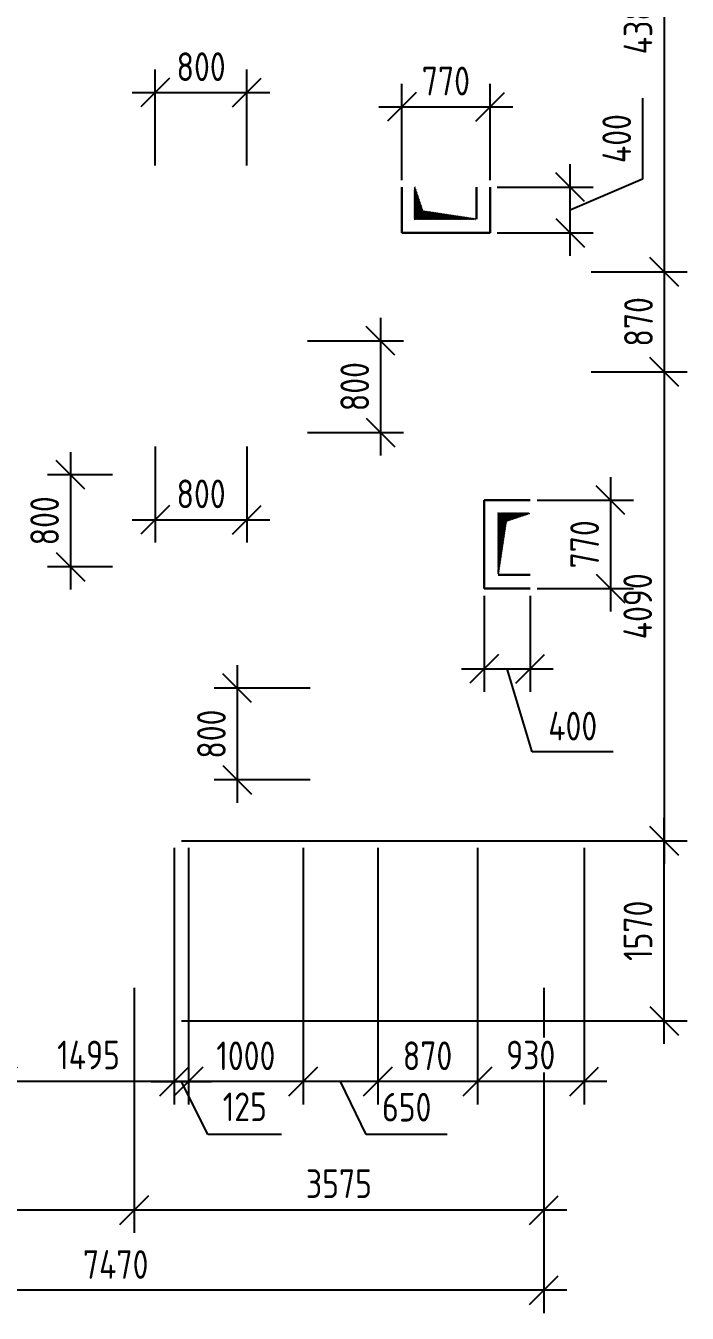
# Model space of a CAD drawing. Header units: millimetres. Extents: x -3104 to 9420, y -2900 to 15651.
# Drawn here: x 2950 to 8720, y -2900 to 8327 of the extents above; entities that cross this region are included whole.
import ezdxf

# ---------------------------------------------------------------- set-up
doc = ezdxf.new("R2010")
doc.units = ezdxf.units.MM
doc.header["$PDMODE"] = 35
doc.layers.add('СПДС_ОБЪЕКТЫ', color=62, linetype='Continuous', lineweight=25)
doc.layers.add('СПДС_РАЗМЕРЫ', color=152, linetype='Continuous', lineweight=25)
doc.styles.add('ГОСТ 2.304', font='CS_Gost2304.shx')
doc.dimstyles.new('СПДС', dxfattribs={"dimscale": 100, "dimtxt": 2.5, "dimasz": 2.5, "dimexe": 2, "dimexo": 0.625, "dimgap": 1, "dimtad": 1, "dimdec": 0, "dimtxsty": 'ГОСТ 2.304', "dimblk": 'OBLIQUE', "dimblk1": 'OBLIQUE', "dimblk2": 'OBLIQUE', "dimcen": 2.5, "dimdle": 2, "dimadec": 0, "dimazin": 2, "dimtfac": 0.75, "dimtdec": 4, "dimtmove": 1, "dimatfit": 3, "dimfxl": 1, "dimtfill": 1, "dimtolj": 1, "dimarcsym": 1})

# ---------------------------------------------------------------- blocks, each defined once
blk = doc.blocks.new('_Oblique')
at = {"color": 0, "linetype": 'ByBlock', "lineweight": -2}
blk.add_line((-0.5, -0.5), (0.5, 0.5), dxfattribs=at)
blk = doc.blocks.new('*D27')
at = {"layer": 'Defpoints', "color": 0, "ltscale": 100}
for p in [(0, 0), (7470, 0), (0, -2700)]:
    blk.add_point(p, dxfattribs=at)
at = {"layer": 'СПДС_РАЗМЕРЫ', "color": 0, "lineweight": -2, "ltscale": 100}
for p, q in [((0, -62), (0, -2900)), ((7470, -62), (7470, -2900)), ((7670, -2700), (-200, -2700))]:
    blk.add_line(p, q, dxfattribs=at)
at = {"layer": 'СПДС_РАЗМЕРЫ', "color": 0, "lineweight": -2, "ltscale": 100, "xscale": 250, "yscale": 250, "zscale": 250, "rotation": 180}
blk.add_blockref('_Oblique', (0, -2700), dxfattribs=at)
at = {"layer": 'СПДС_РАЗМЕРЫ', "color": 0, "lineweight": -2, "ltscale": 100, "xscale": 250, "yscale": 250, "zscale": 250}
blk.add_blockref('_Oblique', (7470, -2700), dxfattribs=at)
at = {"layer": 'СПДС_РАЗМЕРЫ', "color": 0, "lineweight": 25, "ltscale": 100, "insert": (3735, -2475), "char_height": 250, "attachment_point": 5, "style": 'ГОСТ 2.304', "bg_fill": 3, "box_fill_scale": 1.1, "bg_fill_color": 256, "bg_fill_true_color": 13158600, "bg_fill_transparency": 0}
blk.add_mtext('\\A1;7470', dxfattribs=at)
blk = doc.blocks.new('*D28')
at = {"layer": 'Defpoints', "color": 0, "ltscale": 100}
for p in [(0, 0), (3895, 0), (0, -2000)]:
    blk.add_point(p, dxfattribs=at)
at = {"layer": 'СПДС_РАЗМЕРЫ', "color": 0, "lineweight": -2, "ltscale": 100}
for p, q in [((0, -62), (0, -2200)), ((3895, -62), (3895, -2200)), ((4095, -2000), (-200, -2000))]:
    blk.add_line(p, q, dxfattribs=at)
at = {"layer": 'СПДС_РАЗМЕРЫ', "color": 0, "lineweight": -2, "ltscale": 100, "xscale": 250, "yscale": 250, "zscale": 250, "rotation": 180}
blk.add_blockref('_Oblique', (0, -2000), dxfattribs=at)
at = {"layer": 'СПДС_РАЗМЕРЫ', "color": 0, "lineweight": -2, "ltscale": 100, "xscale": 250, "yscale": 250, "zscale": 250}
blk.add_blockref('_Oblique', (3895, -2000), dxfattribs=at)
at = {"layer": 'СПДС_РАЗМЕРЫ', "color": 0, "lineweight": 25, "ltscale": 100, "insert": (1948, -1768), "char_height": 250, "attachment_point": 5, "style": 'ГОСТ 2.304', "bg_fill": 3, "box_fill_scale": 1.1, "bg_fill_color": 256, "bg_fill_true_color": 13158600, "bg_fill_transparency": 0}
blk.add_mtext('\\A1;3895', dxfattribs=at)
blk = doc.blocks.new('*D29')
at = {"layer": 'Defpoints', "color": 0, "ltscale": 100}
for p in [(3895, 0), (7470, 0), (3895, -2000)]:
    blk.add_point(p, dxfattribs=at)
at = {"layer": 'СПДС_РАЗМЕРЫ', "color": 0, "lineweight": -2, "ltscale": 100}
for p, q in [((3895, -62), (3895, -2200)), ((7470, -62), (7470, -2200)), ((7670, -2000), (3695, -2000))]:
    blk.add_line(p, q, dxfattribs=at)
at = {"layer": 'СПДС_РАЗМЕРЫ', "color": 0, "lineweight": -2, "ltscale": 100, "xscale": 250, "yscale": 250, "zscale": 250, "rotation": 180}
blk.add_blockref('_Oblique', (3895, -2000), dxfattribs=at)
at = {"layer": 'СПДС_РАЗМЕРЫ', "color": 0, "lineweight": -2, "ltscale": 100, "xscale": 250, "yscale": 250, "zscale": 250}
blk.add_blockref('_Oblique', (7470, -2000), dxfattribs=at)
at = {"layer": 'СПДС_РАЗМЕРЫ', "color": 0, "lineweight": 25, "ltscale": 100, "insert": (5682, -1770), "char_height": 250, "attachment_point": 5, "style": 'ГОСТ 2.304', "bg_fill": 3, "box_fill_scale": 1.1, "bg_fill_color": 256, "bg_fill_true_color": 13158600, "bg_fill_transparency": 0}
blk.add_mtext('\\A1;3575', dxfattribs=at)
blk = doc.blocks.new('*D82')
at = {"layer": 'Defpoints', "color": 0, "ltscale": 100}
for p in [(7820, 10560), (7820, 6180), (8520, 6180)]:
    blk.add_point(p, dxfattribs=at)
at = {"layer": 'СПДС_РАЗМЕРЫ', "color": 0, "lineweight": -2, "ltscale": 100}
for p, q in [((8520, 10760), (8520, 5980)), ((7882, 10560), (8720, 10560)), ((7882, 6180), (8720, 6180))]:
    blk.add_line(p, q, dxfattribs=at)
at = {"layer": 'СПДС_РАЗМЕРЫ', "color": 0, "lineweight": -2, "ltscale": 100, "xscale": 250, "yscale": 250, "zscale": 250}
for p, rotation in [((8520, 10560), 90), ((8520, 6180), 270)]:
    blk.add_blockref('_Oblique', p, dxfattribs=dict(at, rotation=rotation))
at = {"layer": 'СПДС_РАЗМЕРЫ', "color": 0, "ltscale": 100, "insert": (8290, 8370), "char_height": 250, "attachment_point": 5, "rotation": 90, "style": 'ГОСТ 2.304', "bg_fill": 3, "box_fill_scale": 1.1, "bg_fill_color": 256, "bg_fill_true_color": 13158600, "bg_fill_transparency": 0}
blk.add_mtext('\\A1;4380', dxfattribs=at)
blk = doc.blocks.new('*D85')
at = {"layer": 'Defpoints', "color": 0, "ltscale": 100}
for p in [(7820, 6180), (7820, 5310), (8520, 5310)]:
    blk.add_point(p, dxfattribs=at)
at = {"layer": 'СПДС_РАЗМЕРЫ', "color": 0, "lineweight": -2, "ltscale": 100}
for p, q in [((8520, 6380), (8520, 5110)), ((7882, 6180), (8720, 6180)), ((7882, 5310), (8720, 5310))]:
    blk.add_line(p, q, dxfattribs=at)
at = {"layer": 'СПДС_РАЗМЕРЫ', "color": 0, "lineweight": -2, "ltscale": 100, "xscale": 250, "yscale": 250, "zscale": 250}
for p, rotation in [((8520, 6180), 90), ((8520, 5310), 270)]:
    blk.add_blockref('_Oblique', p, dxfattribs=dict(at, rotation=rotation))
at = {"layer": 'СПДС_РАЗМЕРЫ', "color": 0, "ltscale": 100, "insert": (8295, 5745), "char_height": 250, "attachment_point": 5, "rotation": 90, "style": 'ГОСТ 2.304', "bg_fill": 3, "box_fill_scale": 1.1, "bg_fill_color": 256, "bg_fill_true_color": 13158600, "bg_fill_transparency": 0}
blk.add_mtext('\\A1;870', dxfattribs=at)
blk = doc.blocks.new('*D88')
at = {"layer": 'Defpoints', "color": 0, "ltscale": 100}
for p in [(7820, 5310), (7820, 1220), (8520, 1220)]:
    blk.add_point(p, dxfattribs=at)
at = {"layer": 'СПДС_РАЗМЕРЫ', "color": 0, "lineweight": -2, "ltscale": 100}
for p, q in [((8520, 5510), (8520, 1020)), ((7882, 5310), (8720, 5310)), ((7882, 1220), (8720, 1220))]:
    blk.add_line(p, q, dxfattribs=at)
at = {"layer": 'СПДС_РАЗМЕРЫ', "color": 0, "lineweight": -2, "ltscale": 100, "xscale": 250, "yscale": 250, "zscale": 250}
for p, rotation in [((8520, 5310), 90), ((8520, 1220), 270)]:
    blk.add_blockref('_Oblique', p, dxfattribs=dict(at, rotation=rotation))
at = {"layer": 'СПДС_РАЗМЕРЫ', "color": 0, "ltscale": 100, "insert": (8288, 3265), "char_height": 250, "attachment_point": 5, "rotation": 90, "style": 'ГОСТ 2.304', "bg_fill": 3, "box_fill_scale": 1.1, "bg_fill_color": 256, "bg_fill_true_color": 13158600, "bg_fill_transparency": 0}
blk.add_mtext('\\A1;4090', dxfattribs=at)
blk = doc.blocks.new('*D110')
at = {"layer": 'Defpoints', "color": 0, "ltscale": 100}
for p in [(6890, 1220), (7820, 1220), (6890, -880)]:
    blk.add_point(p, dxfattribs=at)
at = {"layer": 'СПДС_РАЗМЕРЫ', "color": 0, "lineweight": -2, "ltscale": 100}
for p, q in [((6890, 1158), (6890, -1080)), ((7820, 1158), (7820, -1080)), ((8020, -880), (6690, -880))]:
    blk.add_line(p, q, dxfattribs=at)
at = {"layer": 'СПДС_РАЗМЕРЫ', "color": 0, "lineweight": -2, "ltscale": 100, "xscale": 250, "yscale": 250, "zscale": 250, "rotation": 180}
blk.add_blockref('_Oblique', (6890, -880), dxfattribs=at)
at = {"layer": 'СПДС_РАЗМЕРЫ', "color": 0, "lineweight": -2, "ltscale": 100, "xscale": 250, "yscale": 250, "zscale": 250}
blk.add_blockref('_Oblique', (7820, -880), dxfattribs=at)
at = {"layer": 'СПДС_РАЗМЕРЫ', "color": 0, "ltscale": 100, "insert": (7355, -648), "char_height": 250, "attachment_point": 5, "style": 'ГОСТ 2.304', "bg_fill": 3, "box_fill_scale": 1.1, "bg_fill_color": 256, "bg_fill_true_color": 13158600, "bg_fill_transparency": 0}
blk.add_mtext('\\A1;930', dxfattribs=at)
blk = doc.blocks.new('*D113')
at = {"layer": 'Defpoints', "color": 0, "ltscale": 100}
for p in [(6020, 1220), (6890, 1220), (6020, -880)]:
    blk.add_point(p, dxfattribs=at)
at = {"layer": 'СПДС_РАЗМЕРЫ', "color": 0, "lineweight": -2, "ltscale": 100}
for p, q in [((6020, 1158), (6020, -1080)), ((6890, 1158), (6890, -1080)), ((7090, -880), (5820, -880))]:
    blk.add_line(p, q, dxfattribs=at)
at = {"layer": 'СПДС_РАЗМЕРЫ', "color": 0, "lineweight": -2, "ltscale": 100, "xscale": 250, "yscale": 250, "zscale": 250, "rotation": 180}
blk.add_blockref('_Oblique', (6020, -880), dxfattribs=at)
at = {"layer": 'СПДС_РАЗМЕРЫ', "color": 0, "lineweight": -2, "ltscale": 100, "xscale": 250, "yscale": 250, "zscale": 250}
blk.add_blockref('_Oblique', (6890, -880), dxfattribs=at)
at = {"layer": 'СПДС_РАЗМЕРЫ', "color": 0, "ltscale": 100, "insert": (6455, -655), "char_height": 250, "attachment_point": 5, "style": 'ГОСТ 2.304', "bg_fill": 3, "box_fill_scale": 1.1, "bg_fill_color": 256, "bg_fill_true_color": 13158600, "bg_fill_transparency": 0}
blk.add_mtext('\\A1;870', dxfattribs=at)
blk = doc.blocks.new('*D116')
at = {"layer": 'Defpoints', "color": 0, "ltscale": 100}
for p in [(5370, 1220), (6020, 1220), (5370, -880)]:
    blk.add_point(p, dxfattribs=at)
at = {"layer": 'СПДС_РАЗМЕРЫ', "color": 0, "lineweight": -2, "ltscale": 100}
for p, q in [((5370, 1158), (5370, -1080)), ((6020, 1158), (6020, -1080)), ((6220, -880), (5170, -880)), ((5920, -1340), (5695, -880)), ((6626, -1340), (5920, -1340))]:
    blk.add_line(p, q, dxfattribs=at)
at = {"layer": 'СПДС_РАЗМЕРЫ', "color": 0, "lineweight": -2, "ltscale": 100, "xscale": 250, "yscale": 250, "zscale": 250, "rotation": 180}
blk.add_blockref('_Oblique', (5370, -880), dxfattribs=at)
at = {"layer": 'СПДС_РАЗМЕРЫ', "color": 0, "lineweight": -2, "ltscale": 100, "xscale": 250, "yscale": 250, "zscale": 250}
blk.add_blockref('_Oblique', (6020, -880), dxfattribs=at)
at = {"layer": 'СПДС_РАЗМЕРЫ', "color": 0, "ltscale": 100, "insert": (6273, -1103), "char_height": 250, "attachment_point": 5, "style": 'ГОСТ 2.304', "bg_fill": 3, "box_fill_scale": 1.1, "bg_fill_color": 256, "bg_fill_true_color": 13158600, "bg_fill_transparency": 0}
blk.add_mtext('\\A1;650', dxfattribs=at)
blk = doc.blocks.new('*D123')
at = {"layer": 'Defpoints', "color": 0, "ltscale": 100}
for p in [(4370, 1220), (5370, 1220), (4370, -880)]:
    blk.add_point(p, dxfattribs=at)
at = {"layer": 'СПДС_РАЗМЕРЫ', "color": 0, "lineweight": -2, "ltscale": 100}
for p, q in [((4370, 1158), (4370, -1080)), ((5370, 1158), (5370, -1080)), ((5570, -880), (4170, -880))]:
    blk.add_line(p, q, dxfattribs=at)
at = {"layer": 'СПДС_РАЗМЕРЫ', "color": 0, "lineweight": -2, "ltscale": 100, "xscale": 250, "yscale": 250, "zscale": 250, "rotation": 180}
blk.add_blockref('_Oblique', (4370, -880), dxfattribs=at)
at = {"layer": 'СПДС_РАЗМЕРЫ', "color": 0, "lineweight": -2, "ltscale": 100, "xscale": 250, "yscale": 250, "zscale": 250}
blk.add_blockref('_Oblique', (5370, -880), dxfattribs=at)
at = {"layer": 'СПДС_РАЗМЕРЫ', "color": 0, "ltscale": 100, "insert": (4870, -655), "char_height": 250, "attachment_point": 5, "style": 'ГОСТ 2.304', "bg_fill": 3, "box_fill_scale": 1.1, "bg_fill_color": 256, "bg_fill_true_color": 13158600, "bg_fill_transparency": 0}
blk.add_mtext('\\A1;1000', dxfattribs=at)
blk = doc.blocks.new('*D130')
at = {"layer": 'Defpoints', "color": 0, "ltscale": 100}
for p in [(4245, 1220), (4370, 1220), (4370, -880)]:
    blk.add_point(p, dxfattribs=at)
at = {"layer": 'СПДС_РАЗМЕРЫ', "color": 0, "lineweight": -2, "ltscale": 100}
for p, q in [((4245, 1158), (4245, -1080)), ((4370, 1158), (4370, -1080)), ((4045, -880), (4570, -880)), ((4540, -1340), (4308, -880)), ((5182, -1340), (4540, -1340))]:
    blk.add_line(p, q, dxfattribs=at)
at = {"layer": 'СПДС_РАЗМЕРЫ', "color": 0, "lineweight": -2, "ltscale": 100, "xscale": 250, "yscale": 250, "zscale": 250}
blk.add_blockref('_Oblique', (4245, -880), dxfattribs=at)
at = {"layer": 'СПДС_РАЗМЕРЫ', "color": 0, "lineweight": -2, "ltscale": 100, "xscale": 250, "yscale": 250, "zscale": 250, "rotation": 180}
blk.add_blockref('_Oblique', (4370, -880), dxfattribs=at)
at = {"layer": 'СПДС_РАЗМЕРЫ', "color": 0, "ltscale": 100, "insert": (4861, -1100), "char_height": 250, "attachment_point": 5, "style": 'ГОСТ 2.304', "bg_fill": 3, "box_fill_scale": 1.1, "bg_fill_color": 256, "bg_fill_true_color": 13158600, "bg_fill_transparency": 0}
blk.add_mtext('\\A1;125', dxfattribs=at)
blk = doc.blocks.new('*D147')
at = {"layer": 'Defpoints', "color": 0, "ltscale": 100}
for p in [(4245, 1220), (8520, 1220), (4245, -350)]:
    blk.add_point(p, dxfattribs=at)
at = {"layer": 'СПДС_РАЗМЕРЫ', "color": 0, "lineweight": -2, "ltscale": 100}
for p, q in [((8520, -550), (8520, 1420)), ((4308, 1220), (8720, 1220)), ((4308, -350), (8720, -350))]:
    blk.add_line(p, q, dxfattribs=at)
at = {"layer": 'СПДС_РАЗМЕРЫ', "color": 0, "lineweight": -2, "ltscale": 100, "xscale": 250, "yscale": 250, "zscale": 250}
for p, rotation in [((8520, 1220), 90), ((8520, -350), 270)]:
    blk.add_blockref('_Oblique', p, dxfattribs=dict(at, rotation=rotation))
at = {"layer": 'СПДС_РАЗМЕРЫ', "color": 0, "ltscale": 100, "insert": (8290, 435), "char_height": 250, "attachment_point": 5, "rotation": 90, "style": 'ГОСТ 2.304', "bg_fill": 3, "box_fill_scale": 1.1, "bg_fill_color": 256, "bg_fill_true_color": 13158600, "bg_fill_transparency": 0}
blk.add_mtext('\\A1;1570', dxfattribs=at)
blk = doc.blocks.new('*D158')
at = {"layer": 'Defpoints', "color": 0, "ltscale": 100}
for p in [(2750, -350), (4245, -350), (2750, -880)]:
    blk.add_point(p, dxfattribs=at)
at = {"layer": 'СПДС_РАЗМЕРЫ', "color": 0, "lineweight": -2, "ltscale": 100}
for p, q in [((2750, -412), (2750, -1080)), ((4245, -412), (4245, -1080)), ((4445, -880), (2550, -880))]:
    blk.add_line(p, q, dxfattribs=at)
at = {"layer": 'СПДС_РАЗМЕРЫ', "color": 0, "lineweight": -2, "ltscale": 100, "xscale": 250, "yscale": 250, "zscale": 250, "rotation": 180}
blk.add_blockref('_Oblique', (2750, -880), dxfattribs=at)
at = {"layer": 'СПДС_РАЗМЕРЫ', "color": 0, "lineweight": -2, "ltscale": 100, "xscale": 250, "yscale": 250, "zscale": 250}
blk.add_blockref('_Oblique', (4245, -880), dxfattribs=at)
at = {"layer": 'СПДС_РАЗМЕРЫ', "color": 0, "ltscale": 100, "insert": (3498, -648), "char_height": 250, "attachment_point": 5, "style": 'ГОСТ 2.304', "bg_fill": 3, "box_fill_scale": 1.1, "bg_fill_color": 256, "bg_fill_true_color": 13158600, "bg_fill_transparency": 0}
blk.add_mtext('\\A1;1495', dxfattribs=at)
blk = doc.blocks.new('*D201')
at = {"layer": 'Defpoints', "color": 0, "ltscale": 100}
for p in [(4880, 7745), (4080, 7045), (4880, 7045)]:
    blk.add_point(p, dxfattribs=at)
at = {"layer": 'СПДС_РАЗМЕРЫ', "color": 0, "lineweight": -2, "ltscale": 100}
for p, q in [((4080, 7108), (4080, 7945)), ((4880, 7108), (4880, 7945)), ((3880, 7745), (5080, 7745))]:
    blk.add_line(p, q, dxfattribs=at)
at = {"layer": 'СПДС_РАЗМЕРЫ', "color": 0, "lineweight": -2, "ltscale": 100, "xscale": 250, "yscale": 250, "zscale": 250, "rotation": 180}
blk.add_blockref('_Oblique', (4080, 7745), dxfattribs=at)
at = {"layer": 'СПДС_РАЗМЕРЫ', "color": 0, "lineweight": -2, "ltscale": 100, "xscale": 250, "yscale": 250, "zscale": 250}
blk.add_blockref('_Oblique', (4880, 7745), dxfattribs=at)
at = {"layer": 'СПДС_РАЗМЕРЫ', "color": 0, "ltscale": 100, "insert": (4480, 7970), "char_height": 250, "attachment_point": 5, "style": 'ГОСТ 2.304', "bg_fill": 3, "box_fill_scale": 1.1, "bg_fill_color": 256, "bg_fill_true_color": 13158600, "bg_fill_transparency": 0}
blk.add_mtext('\\A1;800', dxfattribs=at)
blk = doc.blocks.new('*D206')
at = {"layer": 'Defpoints', "color": 0, "ltscale": 100}
for p in [(4080, 4720), (4880, 4720), (4880, 4020)]:
    blk.add_point(p, dxfattribs=at)
at = {"layer": 'СПДС_РАЗМЕРЫ', "color": 0, "lineweight": -2, "ltscale": 100}
for p, q in [((4080, 4658), (4080, 3820)), ((4880, 4658), (4880, 3820)), ((3880, 4020), (5080, 4020))]:
    blk.add_line(p, q, dxfattribs=at)
at = {"layer": 'СПДС_РАЗМЕРЫ', "color": 0, "lineweight": -2, "ltscale": 100, "xscale": 250, "yscale": 250, "zscale": 250, "rotation": 180}
blk.add_blockref('_Oblique', (4080, 4020), dxfattribs=at)
at = {"layer": 'СПДС_РАЗМЕРЫ', "color": 0, "lineweight": -2, "ltscale": 100, "xscale": 250, "yscale": 250, "zscale": 250}
blk.add_blockref('_Oblique', (4880, 4020), dxfattribs=at)
at = {"layer": 'СПДС_РАЗМЕРЫ', "color": 0, "ltscale": 100, "insert": (4480, 4245), "char_height": 250, "attachment_point": 5, "style": 'ГОСТ 2.304', "bg_fill": 3, "box_fill_scale": 1.1, "bg_fill_color": 256, "bg_fill_true_color": 13158600, "bg_fill_transparency": 0}
blk.add_mtext('\\A1;800', dxfattribs=at)
blk = doc.blocks.new('*D209')
at = {"layer": 'Defpoints', "color": 0, "ltscale": 100}
for p in [(3770, 4410), (3340, 3610), (3770, 3610)]:
    blk.add_point(p, dxfattribs=at)
at = {"layer": 'СПДС_РАЗМЕРЫ', "color": 0, "lineweight": -2, "ltscale": 100}
for p, q in [((3340, 4610), (3340, 3410)), ((3708, 4410), (3140, 4410)), ((3708, 3610), (3140, 3610))]:
    blk.add_line(p, q, dxfattribs=at)
at = {"layer": 'СПДС_РАЗМЕРЫ', "color": 0, "lineweight": -2, "ltscale": 100, "xscale": 250, "yscale": 250, "zscale": 250}
for p, rotation in [((3340, 4410), 90), ((3340, 3610), 270)]:
    blk.add_blockref('_Oblique', p, dxfattribs=dict(at, rotation=rotation))
at = {"layer": 'СПДС_РАЗМЕРЫ', "color": 0, "ltscale": 100, "insert": (3115, 4010), "char_height": 250, "attachment_point": 5, "rotation": 90, "style": 'ГОСТ 2.304', "bg_fill": 3, "box_fill_scale": 1.1, "bg_fill_color": 256, "bg_fill_true_color": 13158600, "bg_fill_transparency": 0}
blk.add_mtext('\\A1;800', dxfattribs=at)
blk = doc.blocks.new('*D503')
at = {"layer": 'Defpoints', "color": 0, "ltscale": 100}
for p in [(5345, 5580), (5345, 4780), (6045, 4780)]:
    blk.add_point(p, dxfattribs=at)
at = {"layer": 'СПДС_РАЗМЕРЫ', "color": 0, "lineweight": -2, "ltscale": 100}
for p, q in [((6045, 5780), (6045, 4580)), ((5408, 5580), (6245, 5580)), ((5408, 4780), (6245, 4780))]:
    blk.add_line(p, q, dxfattribs=at)
at = {"layer": 'СПДС_РАЗМЕРЫ', "color": 0, "lineweight": -2, "ltscale": 100, "xscale": 250, "yscale": 250, "zscale": 250}
for p, rotation in [((6045, 5580), 90), ((6045, 4780), 270)]:
    blk.add_blockref('_Oblique', p, dxfattribs=dict(at, rotation=rotation))
at = {"layer": 'СПДС_РАЗМЕРЫ', "color": 0, "ltscale": 100, "insert": (5820, 5180), "char_height": 250, "attachment_point": 5, "rotation": 90, "style": 'ГОСТ 2.304', "bg_fill": 3, "box_fill_scale": 1.1, "bg_fill_color": 256, "bg_fill_true_color": 13158600, "bg_fill_transparency": 0}
blk.add_mtext('\\A1;800', dxfattribs=at)
blk = doc.blocks.new('*D506')
at = {"layer": 'Defpoints', "color": 0, "ltscale": 100}
for p in [(5495, 2550), (4795, 1750), (5495, 1750)]:
    blk.add_point(p, dxfattribs=at)
at = {"layer": 'СПДС_РАЗМЕРЫ', "color": 0, "lineweight": -2, "ltscale": 100}
for p, q in [((4795, 2750), (4795, 1550)), ((5432, 2550), (4595, 2550)), ((5432, 1750), (4595, 1750))]:
    blk.add_line(p, q, dxfattribs=at)
at = {"layer": 'СПДС_РАЗМЕРЫ', "color": 0, "lineweight": -2, "ltscale": 100, "xscale": 250, "yscale": 250, "zscale": 250}
for p, rotation in [((4795, 2550), 90), ((4795, 1750), 270)]:
    blk.add_blockref('_Oblique', p, dxfattribs=dict(at, rotation=rotation))
at = {"layer": 'СПДС_РАЗМЕРЫ', "color": 0, "ltscale": 100, "insert": (4570, 2150), "char_height": 250, "attachment_point": 5, "rotation": 90, "style": 'ГОСТ 2.304', "bg_fill": 3, "box_fill_scale": 1.1, "bg_fill_color": 256, "bg_fill_true_color": 13158600, "bg_fill_transparency": 0}
blk.add_mtext('\\A1;800', dxfattribs=at)
blk = doc.blocks.new('*D549')
at = {"layer": 'Defpoints', "color": 0, "ltscale": 100}
for p in [(7000, 6920), (7700, 6920), (7000, 6520)]:
    blk.add_point(p, dxfattribs=at)
at = {"layer": 'СПДС_РАЗМЕРЫ', "color": 0, "lineweight": -2, "ltscale": 100}
for p, q in [((8330, 7696), (8330, 6990)), ((7700, 6320), (7700, 7120)), ((8330, 6990), (7700, 6720)), ((7062, 6920), (7900, 6920)), ((7062, 6520), (7900, 6520))]:
    blk.add_line(p, q, dxfattribs=at)
at = {"layer": 'СПДС_РАЗМЕРЫ', "color": 0, "lineweight": -2, "ltscale": 100, "xscale": 250, "yscale": 250, "zscale": 250}
for p, rotation in [((7700, 6920), 90), ((7700, 6520), 270)]:
    blk.add_blockref('_Oblique', p, dxfattribs=dict(at, rotation=rotation))
at = {"layer": 'СПДС_РАЗМЕРЫ', "color": 0, "ltscale": 100, "insert": (8105, 7343), "char_height": 250, "attachment_point": 5, "rotation": 90, "style": 'ГОСТ 2.304', "bg_fill": 3, "box_fill_scale": 1.1, "bg_fill_color": 256, "bg_fill_true_color": 13158600, "bg_fill_transparency": 0}
blk.add_mtext('\\A1;400', dxfattribs=at)
blk = doc.blocks.new('*D552')
at = {"layer": 'Defpoints', "color": 0, "ltscale": 100}
for p in [(7000, 7620), (6230, 6920), (7000, 6920)]:
    blk.add_point(p, dxfattribs=at)
at = {"layer": 'СПДС_РАЗМЕРЫ', "color": 0, "lineweight": -2, "ltscale": 100}
for p, q in [((6230, 6982), (6230, 7820)), ((7000, 6982), (7000, 7820)), ((6030, 7620), (7200, 7620))]:
    blk.add_line(p, q, dxfattribs=at)
at = {"layer": 'СПДС_РАЗМЕРЫ', "color": 0, "lineweight": -2, "ltscale": 100, "xscale": 250, "yscale": 250, "zscale": 250, "rotation": 180}
blk.add_blockref('_Oblique', (6230, 7620), dxfattribs=at)
at = {"layer": 'СПДС_РАЗМЕРЫ', "color": 0, "lineweight": -2, "ltscale": 100, "xscale": 250, "yscale": 250, "zscale": 250}
blk.add_blockref('_Oblique', (7000, 7620), dxfattribs=at)
at = {"layer": 'СПДС_РАЗМЕРЫ', "color": 0, "ltscale": 100, "insert": (6615, 7845), "char_height": 250, "attachment_point": 5, "style": 'ГОСТ 2.304', "bg_fill": 3, "box_fill_scale": 1.1, "bg_fill_color": 256, "bg_fill_true_color": 13158600, "bg_fill_transparency": 0}
blk.add_mtext('\\A1;770', dxfattribs=at)
blk = doc.blocks.new('*D555')
at = {"layer": 'Defpoints', "color": 0, "ltscale": 100}
for p in [(7350, 4190), (7350, 3420), (8050, 3420)]:
    blk.add_point(p, dxfattribs=at)
at = {"layer": 'СПДС_РАЗМЕРЫ', "color": 0, "lineweight": -2, "ltscale": 100}
for p, q in [((8050, 4390), (8050, 3220)), ((7412, 4190), (8250, 4190)), ((7412, 3420), (8250, 3420))]:
    blk.add_line(p, q, dxfattribs=at)
at = {"layer": 'СПДС_РАЗМЕРЫ', "color": 0, "lineweight": -2, "ltscale": 100, "xscale": 250, "yscale": 250, "zscale": 250}
for p, rotation in [((8050, 4190), 90), ((8050, 3420), 270)]:
    blk.add_blockref('_Oblique', p, dxfattribs=dict(at, rotation=rotation))
at = {"layer": 'СПДС_РАЗМЕРЫ', "color": 0, "ltscale": 100, "insert": (7825, 3805), "char_height": 250, "attachment_point": 5, "rotation": 90, "style": 'ГОСТ 2.304', "bg_fill": 3, "box_fill_scale": 1.1, "bg_fill_color": 256, "bg_fill_true_color": 13158600, "bg_fill_transparency": 0}
blk.add_mtext('\\A1;770', dxfattribs=at)
blk = doc.blocks.new('*D558')
at = {"layer": 'Defpoints', "color": 0, "ltscale": 100}
for p in [(6950, 3420), (7350, 3420), (7350, 2720)]:
    blk.add_point(p, dxfattribs=at)
at = {"layer": 'СПДС_РАЗМЕРЫ', "color": 0, "lineweight": -2, "ltscale": 100}
for p, q in [((6950, 3357), (6950, 2520)), ((7350, 3357), (7350, 2520)), ((6750, 2720), (7550, 2720)), ((7368, 1995), (7150, 2720)), ((8074, 1995), (7368, 1995))]:
    blk.add_line(p, q, dxfattribs=at)
at = {"layer": 'СПДС_РАЗМЕРЫ', "color": 0, "lineweight": -2, "ltscale": 100, "xscale": 250, "yscale": 250, "zscale": 250, "rotation": 180}
blk.add_blockref('_Oblique', (6950, 2720), dxfattribs=at)
at = {"layer": 'СПДС_РАЗМЕРЫ', "color": 0, "lineweight": -2, "ltscale": 100, "xscale": 250, "yscale": 250, "zscale": 250}
blk.add_blockref('_Oblique', (7350, 2720), dxfattribs=at)
at = {"layer": 'СПДС_РАЗМЕРЫ', "color": 0, "ltscale": 100, "insert": (7721, 2220), "char_height": 250, "attachment_point": 5, "style": 'ГОСТ 2.304', "bg_fill": 3, "box_fill_scale": 1.1, "bg_fill_color": 256, "bg_fill_true_color": 13158600, "bg_fill_transparency": 0}
blk.add_mtext('\\A1;400', dxfattribs=at)

msp = doc.modelspace()

# ---------------------------------------------------------------- hatches: boundary and pattern name
at = {"layer": 'СПДС_ОБЪЕКТЫ', "linetype": 'Continuous', "lineweight": 30, "ltscale": 100}
h = msp.add_hatch(dxfattribs=at)
h.set_pattern_fill('ANSI31', color=256, angle=90)
h.set_pattern_definition([(135, (-5755.7976, 16919.2307), (-2.245064, -2.245064), [])])
h.paths.add_polyline_path([(6342, 6920), (6411.4, 6710.8), (6882, 6640), (6342, 6640)])
h = msp.add_hatch(dxfattribs=at)
h.set_pattern_fill('ANSI31', color=256, angle=360)
h.set_pattern_definition([(45, (17349.2307, 16175.6067), (-2.245064, 2.245064), [])])
h.paths.add_polyline_path([(7350, 4077.8), (7140.8, 4008.4), (7070, 3537.8), (7070, 4077.8)])

# ---------------------------------------------------------------- linework, layer by layer
for p, q in [((6229.8, 6520), (6229.8, 6920)), ((6882, 6920), (6882, 6640)), ((7000, 6920), (7000, 6520)), ((7000, 6520), (6229.8, 6520)), ((6950, 4190), (7350, 4190)), ((6950, 3419.8), (6950, 4190)), ((7350, 3537.8), (7070, 3537.8)), ((7350, 3419.8), (6950, 3419.8))]:
    msp.add_line(p, q, dxfattribs=at)

# ---------------------------------------------------------------- dimensions: what is measured, and where the dimension line sits
at = {"layer": 'СПДС_РАЗМЕРЫ', "ltscale": 100}
for base, p1, p2, angle, picture, middle in [((8520, 6180), (7820, 10560), (7820, 6180), 90, '*D82', (8289.8, 8370)), ((6045, 4780), (5345, 5580), (5345, 4780), 270, '*D503', (5820, 5180)), ((3340, 3610), (3770, 4410), (3770, 3610), 270, '*D209', (3115, 4010)), ((4795, 1750), (5495, 2550), (5495, 1750), 270, '*D506', (4570, 2150))]:
    dim = msp.add_linear_dim(base=base, p1=p1, p2=p2, angle=angle, dimstyle='СПДС', dxfattribs=at)
    dim.commit()
    dim.dimension.update_dxf_attribs({"geometry": picture, "text_midpoint": middle})
for base, p1, p2, picture, middle in [((4880, 7745), (4080, 7045), (4880, 7045), '*D201', (4480, 7970)), ((4880, 4020), (4080, 4720), (4880, 4720), '*D206', (4480, 4245))]:
    dim = msp.add_linear_dim(base=base, p1=p1, p2=p2, dimstyle='СПДС', dxfattribs=at)
    dim.commit()
    dim.dimension.update_dxf_attribs({"geometry": picture, "text_midpoint": middle})
at = {"layer": 'СПДС_РАЗМЕРЫ', "lineweight": 25, "ltscale": 100}
dim = msp.add_linear_dim(base=(0, -2700), p1=(7470, 0), p2=(0, 0), dimstyle='СПДС', dxfattribs=at)
dim.commit()
dim.dimension.update_dxf_attribs({"geometry": '*D27', "text_midpoint": (3735, -2475)})

# ---------------------------------------------------------------- next in the draw order: dimensions: what is measured, and where the dimension line sits
at = {"layer": 'СПДС_РАЗМЕРЫ', "ltscale": 100}
dim = msp.add_linear_dim(base=(8520, 5310), p1=(7820, 6180), p2=(7820, 5310), angle=270, dimstyle='СПДС', dxfattribs=at)
dim.commit()
dim.dimension.update_dxf_attribs({"geometry": '*D85', "text_midpoint": (8295, 5745)})
at = {"layer": 'СПДС_РАЗМЕРЫ', "lineweight": 25, "ltscale": 100}
dim = msp.add_linear_dim(base=(0, -2000), p1=(3895, 0), p2=(0, 0), dimstyle='СПДС', dxfattribs=at)
dim.commit()
dim.dimension.update_dxf_attribs({"geometry": '*D28', "text_midpoint": (1947.5, -1767.8)})

# ---------------------------------------------------------------- next in the draw order: dimensions: what is measured, and where the dimension line sits
at = {"layer": 'СПДС_РАЗМЕРЫ', "ltscale": 100}
dim = msp.add_linear_dim(base=(7700, 6920), p1=(7000, 6520), p2=(7000, 6920), angle=90, dimstyle='СПДС', dxfattribs=at)
dim.commit()
dim.dimension.update_dxf_attribs({"geometry": '*D549', "text_midpoint": (8330, 7090), "dimtype": 160})
dim = msp.add_linear_dim(base=(8520, 1220), p1=(7820, 5310), p2=(7820, 1220), angle=90, dimstyle='СПДС', dxfattribs=at)
dim.commit()
dim.dimension.update_dxf_attribs({"geometry": '*D88', "text_midpoint": (8287.8, 3265)})
at = {"layer": 'СПДС_РАЗМЕРЫ', "lineweight": 25, "ltscale": 100}
dim = msp.add_linear_dim(base=(3895, -2000), p1=(7470, 0), p2=(3895, 0), dimstyle='СПДС', dxfattribs=at)
dim.commit()
dim.dimension.update_dxf_attribs({"geometry": '*D29', "text_midpoint": (5682.5, -1769.8)})

# ---------------------------------------------------------------- next in the draw order: dimensions: what is measured, and where the dimension line sits
at = {"layer": 'СПДС_РАЗМЕРЫ', "ltscale": 100}
for base, p1, p2, picture, middle in [((7000, 7620), (6229.8, 6920), (7000, 6920), '*D552', (6614.9, 7845)), ((6890, -880), (7820, 1220), (6890, 1220), '*D110', (7355, -647.8))]:
    dim = msp.add_linear_dim(base=base, p1=p1, p2=p2, dimstyle='СПДС', dxfattribs=at)
    dim.commit()
    dim.dimension.update_dxf_attribs({"geometry": picture, "text_midpoint": middle})
dim = msp.add_linear_dim(base=(8050, 3419.8), p1=(7350, 4190), p2=(7350, 3419.8), angle=90, dimstyle='СПДС', dxfattribs=at)
dim.commit()
dim.dimension.update_dxf_attribs({"geometry": '*D555', "text_midpoint": (7825, 3804.9)})

# ---------------------------------------------------------------- next in the draw order: dimensions: what is measured, and where the dimension line sits
for base, p1, p2, picture, middle in [((7350, 2719.8), (6950, 3419.8), (7350, 3419.8), '*D558', (7467.5, 2219.8)), ((6020, -880), (6890, 1220), (6020, 1220), '*D113', (6455, -655))]:
    dim = msp.add_linear_dim(base=base, p1=p1, p2=p2, dimstyle='СПДС', dxfattribs=at)
    dim.commit()
    dim.dimension.update_dxf_attribs({"geometry": picture, "text_midpoint": middle})

# ---------------------------------------------------------------- next in the draw order: dimensions: what is measured, and where the dimension line sits
dim = msp.add_linear_dim(base=(5370, -880), p1=(6020, 1220), p2=(5370, 1220), dimstyle='СПДС', dxfattribs=at)
dim.commit()
dim.dimension.update_dxf_attribs({"geometry": '*D116', "text_midpoint": (6020, -1340), "dimtype": 160})

# ---------------------------------------------------------------- next in the draw order: dimensions: what is measured, and where the dimension line sits
dim = msp.add_linear_dim(base=(4370, -880), p1=(5370, 1220), p2=(4370, 1220), angle=180, dimstyle='СПДС', dxfattribs=at)
dim.commit()
dim.dimension.update_dxf_attribs({"geometry": '*D123', "text_midpoint": (4870, -655)})

# ---------------------------------------------------------------- next in the draw order: dimensions: what is measured, and where the dimension line sits
dim = msp.add_linear_dim(base=(4370, -880), p1=(4245, 1220), p2=(4370, 1220), dimstyle='СПДС', dxfattribs=at)
dim.commit()
dim.dimension.update_dxf_attribs({"geometry": '*D130', "text_midpoint": (4640, -1340), "dimtype": 160})

# ---------------------------------------------------------------- next in the draw order: dimensions: what is measured, and where the dimension line sits
dim = msp.add_linear_dim(base=(8520, 1220), p1=(4245, -350), p2=(4245, 1220), angle=90, dimstyle='СПДС', dxfattribs=at)
dim.commit()
dim.dimension.update_dxf_attribs({"geometry": '*D147', "text_midpoint": (8289.8, 435)})

# ---------------------------------------------------------------- next in the draw order: dimensions: what is measured, and where the dimension line sits
dim = msp.add_linear_dim(base=(2750, -880), p1=(4245, -350), p2=(2750, -350), dimstyle='СПДС', dxfattribs=at)
dim.commit()
dim.dimension.update_dxf_attribs({"geometry": '*D158', "text_midpoint": (3497.5, -647.8)})

doc.saveas('drawing.dxf')
